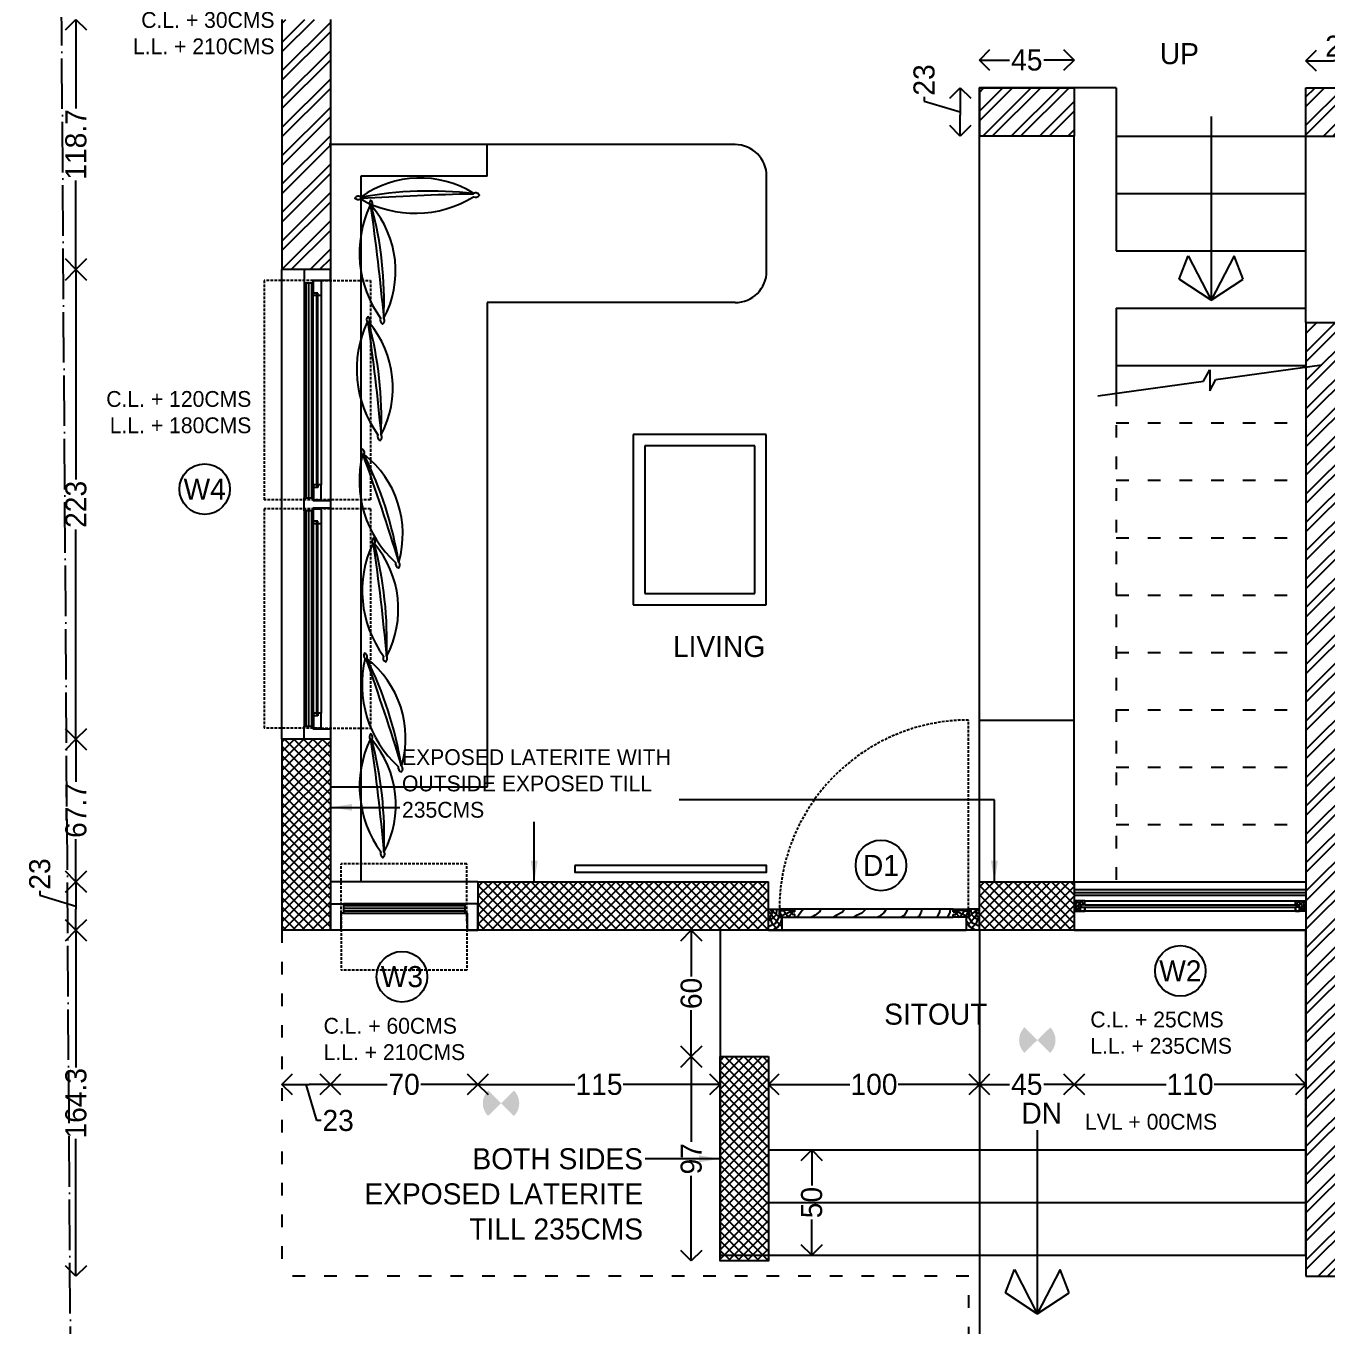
# Model space of a CAD drawing. Header units: metres. Extents: x -16 to 65907, y -5261 to 15511.
# Drawn here: x 19461 to 20078, y 4547 to 5163 of the extents above; entities that cross this region are included whole.
import ezdxf

# ---------------------------------------------------------------- set-up
doc = ezdxf.new("R2010")
doc.units = ezdxf.units.M
doc.header["$PDMODE"] = 67
doc.header["$PDSIZE"] = -5
for name, pattern in [('ACAD_ISO03W100', [30, 12, -18]), ('ACAD_ISO04W100', [30, 24, -3, 0, -3]), ('DASHED', [19.05, 12.7, -6.35])]:
    doc.linetypes.add(name, pattern=pattern)
doc.layers.get('0').update_dxf_attribs({"color": 6})
for name, color, linetype in [('BC-BOUNDARY', 3, 'ACAD_ISO04W100'), ('BC-CILL', 23, 'Continuous'), ('BC-ELEC_FIT', 10, 'Continuous'), ('BC-FURNITURE', 5, 'Continuous'), ('BC-GREYCOLOR', 8, 'Continuous'), ('BC-HATCH', 8, 'Continuous'), ('BC-JOINERY', 93, 'Continuous'), ('BC-TEXT', 7, 'Continuous'), ('BC-WALLS', 1, 'Continuous'), ('BC-WHITECOLOR', 7, 'Continuous')]:
    doc.layers.add(name, color=color, linetype=linetype)
doc.layers.get('BC-ELEC_FIT').off()
doc.styles.add('BC-1IN50-1', font='FreeSans.ttf', dxfattribs={"height": 10})
doc.dimstyles.new('BC-1IN50-1', dxfattribs={"dimtxt": 10, "dimasz": 10, "dimexe": 0.18, "dimexo": 0.0625, "dimgap": 1, "dimtad": 0, "dimdec": 1, "dimzin": 12, "dimdsep": 46, "dimtxsty": 'BC-1IN50-1', "dimblk": 'OPEN90', "dimcen": 0.09, "dimse1": 1, "dimse2": 1, "dimclrd": 8, "dimclre": 256, "dimclrt": 7, "dimadec": 0, "dimazin": 0, "dimtfac": 1, "dimtdec": 0, "dimtofl": 0, "dimtmove": 1, "dimatfit": 3, "dimfxl": 0, "dimtolj": 1, "dimtzin": 0, "dimlwd": -3, "dimarcsym": 0})

# ---------------------------------------------------------------- blocks, each defined once
blk = doc.blocks.new('_OPEN90')
at = {"color": 0, "linetype": 'ByBlock'}
for p, q in [((0, 0), (-1, 0)), ((-0.5, 0.5), (0, 0)), ((0, 0), (-0.5, -0.5))]:
    blk.add_line(p, q, dxfattribs=at)
blk = doc.blocks.new('*D1218')
at = {"layer": 'BC-TEXT', "color": 8, "linetype": 'Continuous', "lineweight": -3}
for p, q in [((19484.65, 5156.51), (19484.65, 5124.16)), ((19484.65, 5057.77), (19484.65, 5090.11))]:
    blk.add_line(p, q, dxfattribs=at)
at = {"layer": 'Defpoints', "color": 0}
for p in [(19582.38, 5166.51), (19484.65, 5047.77), (19582.38, 5047.77)]:
    blk.add_point(p, dxfattribs=at)
at = {"layer": 'BC-TEXT', "color": 8, "lineweight": -3, "xscale": 10, "yscale": 10, "zscale": 10}
for p, rotation in [((19484.65, 5166.51), 90), ((19484.65, 5047.77), 270)]:
    blk.add_blockref('_OPEN90', p, dxfattribs=dict(at, rotation=rotation))
at = {"layer": 'BC-TEXT', "color": 7, "insert": (19484.65, 5107.14), "char_height": 10, "attachment_point": 5, "rotation": 90, "style": 'BC-1IN50-1'}
blk.add_mtext('\\A1;118.7', dxfattribs=at)
blk = doc.blocks.new('*D1219')
at = {"layer": 'BC-TEXT', "color": 8, "linetype": 'Continuous', "lineweight": -3}
for p, q in [((19484.65, 5037.77), (19484.65, 4948.13)), ((19484.65, 4834.77), (19484.65, 4924.4))]:
    blk.add_line(p, q, dxfattribs=at)
at = {"layer": 'Defpoints', "color": 0}
for p in [(19582.38, 5047.77), (19484.65, 4824.77), (19582.38, 4824.77)]:
    blk.add_point(p, dxfattribs=at)
at = {"layer": 'BC-TEXT', "color": 8, "lineweight": -3, "xscale": 10, "yscale": 10, "zscale": 10}
for p, rotation in [((19484.65, 5047.77), 90), ((19484.65, 4824.77), 270)]:
    blk.add_blockref('_OPEN90', p, dxfattribs=dict(at, rotation=rotation))
at = {"layer": 'BC-TEXT', "color": 7, "insert": (19484.65, 4936.27), "char_height": 10, "attachment_point": 5, "rotation": 90, "style": 'BC-1IN50-1'}
blk.add_mtext('\\A1;223', dxfattribs=at)
blk = doc.blocks.new('*D1220')
at = {"layer": 'BC-TEXT', "color": 8, "linetype": 'Continuous', "lineweight": -3}
for p, q in [((19484.65, 4814.77), (19484.65, 4804.53)), ((19484.65, 4767.07), (19484.65, 4777.3))]:
    blk.add_line(p, q, dxfattribs=at)
at = {"layer": 'Defpoints', "color": 0}
for p in [(19582.38, 4824.77), (19484.65, 4757.07), (19605.38, 4757.07)]:
    blk.add_point(p, dxfattribs=at)
at = {"layer": 'BC-TEXT', "color": 8, "lineweight": -3, "xscale": 10, "yscale": 10, "zscale": 10}
for p, rotation in [((19484.65, 4824.77), 90), ((19484.65, 4757.07), 270)]:
    blk.add_blockref('_OPEN90', p, dxfattribs=dict(at, rotation=rotation))
at = {"layer": 'BC-TEXT', "color": 7, "insert": (19484.65, 4790.92), "char_height": 10, "attachment_point": 5, "rotation": 90, "style": 'BC-1IN50-1'}
blk.add_mtext('\\A1;67.7', dxfattribs=at)
blk = doc.blocks.new('*D1221')
at = {"layer": 'BC-TEXT', "color": 8, "linetype": 'Continuous', "lineweight": -3}
for p, q in [((19467.5, 4752.71), (19467.5, 4750.71)), ((19467.5, 4750.71), (19484.65, 4745.57)), ((19484.65, 4747.07), (19484.65, 4744.07))]:
    blk.add_line(p, q, dxfattribs=at)
at = {"layer": 'Defpoints', "color": 0}
for p in [(19605.38, 4757.07), (19484.65, 4734.07), (19582.38, 4734.07)]:
    blk.add_point(p, dxfattribs=at)
at = {"layer": 'BC-TEXT', "color": 8, "lineweight": -3, "xscale": 10, "yscale": 10, "zscale": 10}
for p, rotation in [((19484.65, 4757.07), 90), ((19484.65, 4734.07), 270)]:
    blk.add_blockref('_OPEN90', p, dxfattribs=dict(at, rotation=rotation))
at = {"layer": 'BC-TEXT', "color": 7, "insert": (19467.5, 4760.76), "char_height": 10, "attachment_point": 5, "rotation": 90, "style": 'BC-1IN50-1'}
blk.add_mtext('\\A1;23', dxfattribs=at)
blk = doc.blocks.new('*D1222')
at = {"layer": 'BC-TEXT', "color": 8, "linetype": 'Continuous', "lineweight": -3}
for p, q in [((19484.65, 4724.07), (19484.65, 4668.84)), ((19484.65, 4579.77), (19484.65, 4634.99))]:
    blk.add_line(p, q, dxfattribs=at)
at = {"layer": 'Defpoints', "color": 0}
for p in [(19582.38, 4734.07), (19484.65, 4569.77), (19582.38, 4569.77)]:
    blk.add_point(p, dxfattribs=at)
at = {"layer": 'BC-TEXT', "color": 8, "lineweight": -3, "xscale": 10, "yscale": 10, "zscale": 10}
for p, rotation in [((19484.65, 4734.07), 90), ((19484.65, 4569.77), 270)]:
    blk.add_blockref('_OPEN90', p, dxfattribs=dict(at, rotation=rotation))
at = {"layer": 'BC-TEXT', "color": 7, "insert": (19484.65, 4651.92), "char_height": 10, "attachment_point": 5, "rotation": 90, "style": 'BC-1IN50-1'}
blk.add_mtext('\\A1;164.3', dxfattribs=at)
blk = doc.blocks.new('*D1223')
at = {"layer": 'BC-TEXT', "color": 8, "linetype": 'Continuous', "lineweight": -3}
for p, q in [((19833.81, 4619.77), (19833.81, 4612.82)), ((19833.81, 4589.77), (19833.81, 4596.71))]:
    blk.add_line(p, q, dxfattribs=at)
at = {"layer": 'Defpoints', "color": 0}
for p in [(19791.66, 4629.77), (19833.81, 4629.77), (19791.66, 4579.77)]:
    blk.add_point(p, dxfattribs=at)
at = {"layer": 'BC-TEXT', "color": 8, "lineweight": -3, "xscale": 10, "yscale": 10, "zscale": 10}
for p, rotation in [((19833.81, 4629.77), 90), ((19833.81, 4579.77), 270)]:
    blk.add_blockref('_OPEN90', p, dxfattribs=dict(at, rotation=rotation))
at = {"layer": 'BC-TEXT', "color": 7, "insert": (19833.81, 4604.77), "char_height": 10, "attachment_point": 5, "rotation": 90, "style": 'BC-1IN50-1'}
blk.add_mtext('\\A1;50', dxfattribs=at)
blk = doc.blocks.new('*D1225')
at = {"layer": 'BC-TEXT', "color": 8, "linetype": 'Continuous', "lineweight": -3}
for p, q in [((19776.67, 4724.07), (19776.67, 4712.06)), ((19776.67, 4684.07), (19776.67, 4696.07))]:
    blk.add_line(p, q, dxfattribs=at)
at = {"layer": 'Defpoints', "color": 0}
for p in [(19776.67, 4734.07), (19790.38, 4734.07), (19790.38, 4674.07)]:
    blk.add_point(p, dxfattribs=at)
at = {"layer": 'BC-TEXT', "color": 8, "lineweight": -3, "xscale": 10, "yscale": 10, "zscale": 10}
for p, rotation in [((19776.67, 4734.07), 90), ((19776.67, 4674.07), 270)]:
    blk.add_blockref('_OPEN90', p, dxfattribs=dict(at, rotation=rotation))
at = {"layer": 'BC-TEXT', "color": 7, "insert": (19776.67, 4704.07), "char_height": 10, "attachment_point": 5, "rotation": 90, "style": 'BC-1IN50-1'}
blk.add_mtext('\\A1;60', dxfattribs=at)
blk = doc.blocks.new('*D1226')
at = {"layer": 'BC-TEXT', "color": 8, "linetype": 'Continuous', "lineweight": -3}
for p, q in [((19776.67, 4664.07), (19776.67, 4633.68)), ((19776.67, 4587.07), (19776.67, 4617.45))]:
    blk.add_line(p, q, dxfattribs=at)
at = {"layer": 'Defpoints', "color": 0}
for p in [(19776.67, 4674.07), (19790.38, 4674.07), (19790.38, 4577.07)]:
    blk.add_point(p, dxfattribs=at)
at = {"layer": 'BC-TEXT', "color": 8, "lineweight": -3, "xscale": 10, "yscale": 10, "zscale": 10}
for p, rotation in [((19776.67, 4674.07), 90), ((19776.67, 4577.07), 270)]:
    blk.add_blockref('_OPEN90', p, dxfattribs=dict(at, rotation=rotation))
at = {"layer": 'BC-TEXT', "color": 7, "insert": (19776.67, 4625.57), "char_height": 10, "attachment_point": 5, "rotation": 90, "style": 'BC-1IN50-1'}
blk.add_mtext('\\A1;97', dxfattribs=at)
blk = doc.blocks.new('*D1227')
at = {"layer": 'BC-TEXT', "color": 8, "linetype": 'Continuous', "lineweight": -3}
for p, q in [((19968.38, 4660.85), (20001.97, 4660.85)), ((20058.38, 4660.85), (20024.78, 4660.85))]:
    blk.add_line(p, q, dxfattribs=at)
at = {"layer": 'Defpoints', "color": 0}
for p in [(19958.38, 4734.07), (20068.38, 4734.07), (19958.38, 4660.85)]:
    blk.add_point(p, dxfattribs=at)
at = {"layer": 'BC-TEXT', "color": 8, "lineweight": -3, "xscale": 10, "yscale": 10, "zscale": 10, "rotation": 180}
blk.add_blockref('_OPEN90', (19958.38, 4660.85), dxfattribs=at)
at = {"layer": 'BC-TEXT', "color": 8, "lineweight": -3, "xscale": 10, "yscale": 10, "zscale": 10}
blk.add_blockref('_OPEN90', (20068.38, 4660.85), dxfattribs=at)
at = {"layer": 'BC-TEXT', "color": 7, "insert": (20013.38, 4660.85), "char_height": 10, "attachment_point": 5, "style": 'BC-1IN50-1'}
blk.add_mtext('\\A1;110', dxfattribs=at)
blk = doc.blocks.new('*D1228')
at = {"layer": 'BC-TEXT', "color": 8, "linetype": 'Continuous', "lineweight": -3}
for p, q in [((19923.38, 4660.85), (19927.74, 4660.85)), ((19948.38, 4660.85), (19944.02, 4660.85))]:
    blk.add_line(p, q, dxfattribs=at)
at = {"layer": 'Defpoints', "color": 0}
for p in [(19913.38, 4734.07), (19958.38, 4734.07), (19913.38, 4660.85)]:
    blk.add_point(p, dxfattribs=at)
at = {"layer": 'BC-TEXT', "color": 8, "lineweight": -3, "xscale": 10, "yscale": 10, "zscale": 10, "rotation": 180}
blk.add_blockref('_OPEN90', (19913.38, 4660.85), dxfattribs=at)
at = {"layer": 'BC-TEXT', "color": 8, "lineweight": -3, "xscale": 10, "yscale": 10, "zscale": 10}
blk.add_blockref('_OPEN90', (19958.38, 4660.85), dxfattribs=at)
at = {"layer": 'BC-TEXT', "color": 7, "insert": (19935.88, 4660.85), "char_height": 10, "attachment_point": 5, "style": 'BC-1IN50-1'}
blk.add_mtext('\\A1;45', dxfattribs=at)
blk = doc.blocks.new('*D1229')
at = {"layer": 'BC-TEXT', "color": 8, "linetype": 'Continuous', "lineweight": -3}
for p, q in [((19823.38, 4660.85), (19851.97, 4660.85)), ((19903.38, 4660.85), (19874.78, 4660.85))]:
    blk.add_line(p, q, dxfattribs=at)
at = {"layer": 'Defpoints', "color": 0}
for p in [(19813.38, 4734.07), (19913.38, 4734.07), (19813.38, 4660.85)]:
    blk.add_point(p, dxfattribs=at)
at = {"layer": 'BC-TEXT', "color": 8, "lineweight": -3, "xscale": 10, "yscale": 10, "zscale": 10, "rotation": 180}
blk.add_blockref('_OPEN90', (19813.38, 4660.85), dxfattribs=at)
at = {"layer": 'BC-TEXT', "color": 8, "lineweight": -3, "xscale": 10, "yscale": 10, "zscale": 10}
blk.add_blockref('_OPEN90', (19913.38, 4660.85), dxfattribs=at)
at = {"layer": 'BC-TEXT', "color": 7, "insert": (19863.38, 4660.85), "char_height": 10, "attachment_point": 5, "style": 'BC-1IN50-1'}
blk.add_mtext('\\A1;100', dxfattribs=at)
blk = doc.blocks.new('*D1230')
at = {"layer": 'BC-TEXT', "color": 8, "linetype": 'Continuous', "lineweight": -3}
for p, q in [((19592.38, 4660.85), (19595.38, 4660.85)), ((19599.02, 4643.7), (19593.88, 4660.85)), ((19601.02, 4643.7), (19599.02, 4643.7))]:
    blk.add_line(p, q, dxfattribs=at)
at = {"layer": 'Defpoints', "color": 0}
for p in [(19582.38, 4734.07), (19605.38, 4734.07), (19605.38, 4660.85)]:
    blk.add_point(p, dxfattribs=at)
at = {"layer": 'BC-TEXT', "color": 8, "lineweight": -3, "xscale": 10, "yscale": 10, "zscale": 10, "rotation": 180}
blk.add_blockref('_OPEN90', (19582.38, 4660.85), dxfattribs=at)
at = {"layer": 'BC-TEXT', "color": 8, "lineweight": -3, "xscale": 10, "yscale": 10, "zscale": 10}
blk.add_blockref('_OPEN90', (19605.38, 4660.85), dxfattribs=at)
at = {"layer": 'BC-TEXT', "color": 7, "insert": (19609.07, 4643.7), "char_height": 10, "attachment_point": 5, "style": 'BC-1IN50-1'}
blk.add_mtext('\\A1;23', dxfattribs=at)
blk = doc.blocks.new('*D1231')
at = {"layer": 'BC-TEXT', "color": 8, "linetype": 'Continuous', "lineweight": -3}
for p, q in [((19615.38, 4660.85), (19632.4, 4660.85)), ((19665.38, 4660.85), (19648.35, 4660.85))]:
    blk.add_line(p, q, dxfattribs=at)
at = {"layer": 'Defpoints', "color": 0}
for p in [(19605.38, 4734.07), (19675.38, 4734.07), (19675.38, 4660.85)]:
    blk.add_point(p, dxfattribs=at)
at = {"layer": 'BC-TEXT', "color": 8, "lineweight": -3, "xscale": 10, "yscale": 10, "zscale": 10, "rotation": 180}
blk.add_blockref('_OPEN90', (19605.38, 4660.85), dxfattribs=at)
at = {"layer": 'BC-TEXT', "color": 8, "lineweight": -3, "xscale": 10, "yscale": 10, "zscale": 10}
blk.add_blockref('_OPEN90', (19675.38, 4660.85), dxfattribs=at)
at = {"layer": 'BC-TEXT', "color": 7, "insert": (19640.38, 4660.85), "char_height": 10, "attachment_point": 5, "style": 'BC-1IN50-1'}
blk.add_mtext('\\A1;70', dxfattribs=at)
blk = doc.blocks.new('*D1232')
at = {"layer": 'BC-TEXT', "color": 8, "linetype": 'Continuous', "lineweight": -3}
for p, q in [((19685.38, 4660.85), (19721.43, 4660.85)), ((19780.38, 4660.85), (19744.32, 4660.85))]:
    blk.add_line(p, q, dxfattribs=at)
at = {"layer": 'Defpoints', "color": 0}
for p in [(19675.38, 4734.07), (19790.38, 4674.07), (19790.38, 4660.85)]:
    blk.add_point(p, dxfattribs=at)
at = {"layer": 'BC-TEXT', "color": 8, "lineweight": -3, "xscale": 10, "yscale": 10, "zscale": 10, "rotation": 180}
blk.add_blockref('_OPEN90', (19675.38, 4660.85), dxfattribs=at)
at = {"layer": 'BC-TEXT', "color": 8, "lineweight": -3, "xscale": 10, "yscale": 10, "zscale": 10}
blk.add_blockref('_OPEN90', (19790.38, 4660.85), dxfattribs=at)
at = {"layer": 'BC-TEXT', "color": 7, "insert": (19732.88, 4660.85), "char_height": 10, "attachment_point": 5, "style": 'BC-1IN50-1'}
blk.add_mtext('\\A1;115', dxfattribs=at)
blk = doc.blocks.new('*D1233')
at = {"layer": 'BC-TEXT', "color": 8, "linetype": 'Continuous', "lineweight": -3}
for p, q in [((20078.38, 4501.81), (20081.38, 4501.81)), ((20085.02, 4484.65), (20079.88, 4501.81)), ((20087.02, 4484.65), (20085.02, 4484.65))]:
    blk.add_line(p, q, dxfattribs=at)
at = {"layer": 'Defpoints', "color": 0}
for p in [(20091.38, 4592.77), (20068.38, 4569.77), (20091.38, 4501.81)]:
    blk.add_point(p, dxfattribs=at)
at = {"layer": 'BC-TEXT', "color": 8, "lineweight": -3, "xscale": 10, "yscale": 10, "zscale": 10, "rotation": 180}
blk.add_blockref('_OPEN90', (20068.38, 4501.81), dxfattribs=at)
at = {"layer": 'BC-TEXT', "color": 8, "lineweight": -3, "xscale": 10, "yscale": 10, "zscale": 10}
blk.add_blockref('_OPEN90', (20091.38, 4501.81), dxfattribs=at)
at = {"layer": 'BC-TEXT', "color": 7, "insert": (20095.07, 4484.65), "char_height": 10, "attachment_point": 5, "style": 'BC-1IN50-1'}
blk.add_mtext('\\A1;23', dxfattribs=at)
blk = doc.blocks.new('*D1263')
at = {"layer": 'BC-TEXT', "color": 8, "linetype": 'Continuous', "lineweight": -3}
for p, q in [((19923.38, 5147.19), (19927.74, 5147.19)), ((19948.38, 5147.19), (19944.02, 5147.19))]:
    blk.add_line(p, q, dxfattribs=at)
at = {"layer": 'Defpoints', "color": 0}
for p in [(19958.38, 5147.19), (19913.38, 5134.07), (19958.38, 5134.07)]:
    blk.add_point(p, dxfattribs=at)
at = {"layer": 'BC-TEXT', "color": 8, "lineweight": -3, "xscale": 10, "yscale": 10, "zscale": 10, "rotation": 180}
blk.add_blockref('_OPEN90', (19913.38, 5147.19), dxfattribs=at)
at = {"layer": 'BC-TEXT', "color": 8, "lineweight": -3, "xscale": 10, "yscale": 10, "zscale": 10}
blk.add_blockref('_OPEN90', (19958.38, 5147.19), dxfattribs=at)
at = {"layer": 'BC-TEXT', "color": 7, "insert": (19935.88, 5147.19), "char_height": 10, "attachment_point": 5, "style": 'BC-1IN50-1'}
blk.add_mtext('\\A1;45', dxfattribs=at)
blk = doc.blocks.new('*D1264')
at = {"layer": 'BC-TEXT', "color": 8, "linetype": 'Continuous', "lineweight": -3}
for p, q in [((19887.16, 5129.71), (19887.16, 5127.71)), ((19887.16, 5127.71), (19904.31, 5122.57)), ((19904.31, 5124.07), (19904.31, 5121.07))]:
    blk.add_line(p, q, dxfattribs=at)
at = {"layer": 'Defpoints', "color": 0}
for p in [(19913.38, 5134.07), (19904.31, 5111.07), (19913.38, 5111.07)]:
    blk.add_point(p, dxfattribs=at)
at = {"layer": 'BC-TEXT', "color": 8, "lineweight": -3, "xscale": 10, "yscale": 10, "zscale": 10}
for p, rotation in [((19904.31, 5134.07), 90), ((19904.31, 5111.07), 270)]:
    blk.add_blockref('_OPEN90', p, dxfattribs=dict(at, rotation=rotation))
at = {"layer": 'BC-TEXT', "color": 7, "insert": (19887.16, 5137.76), "char_height": 10, "attachment_point": 5, "rotation": 90, "style": 'BC-1IN50-1'}
blk.add_mtext('\\A1;23', dxfattribs=at)
blk = doc.blocks.new('*D1483')
at = {"layer": 'BC-TEXT', "color": 8, "linetype": 'Continuous', "lineweight": -3}
blk.add_line((20078.38, 5146.88), (20081.38, 5146.88), dxfattribs=at)
at = {"layer": 'Defpoints', "color": 0}
for p in [(20091.38, 5146.88), (20068.38, 5134.07), (20091.38, 5134.07)]:
    blk.add_point(p, dxfattribs=at)
at = {"layer": 'BC-TEXT', "color": 8, "lineweight": -3, "xscale": 10, "yscale": 10, "zscale": 10, "rotation": 180}
blk.add_blockref('_OPEN90', (20068.38, 5146.88), dxfattribs=at)
at = {"layer": 'BC-TEXT', "color": 8, "lineweight": -3, "xscale": 10, "yscale": 10, "zscale": 10}
blk.add_blockref('_OPEN90', (20091.38, 5146.88), dxfattribs=at)
at = {"layer": 'BC-TEXT', "color": 7, "insert": (20084.93, 5153.72), "char_height": 10, "attachment_point": 5, "style": 'BC-1IN50-1'}
blk.add_mtext('\\A1;23', dxfattribs=at)
blk = doc.blocks.new('ele_ceiling_box')
at = {"layer": 'BC-WALLS'}
h = blk.add_hatch(color=256, dxfattribs=at)
edge = h.paths.add_edge_path()
edge.add_ellipse((0, 0), major_axis=(-6.11, 6.11), ratio=1, start_angle=179.75371, end_angle=269.22334)
edge.add_line((6.19, 6.03), (0, 0))
edge.add_line((0, 0), (6.08, -6.13))
edge = h.paths.add_edge_path()
edge.add_line((0, 0), (-6.08, 6.13))
edge.add_ellipse((0, 0), major_axis=(-6.11, 6.11), ratio=1, start_angle=359.75371, end_angle=449.22334)
edge.add_line((-6.19, -6.03), (0, 0))
blk = doc.blocks.new('F-PILLOW 02')
at = {"layer": 'BC-WHITECOLOR', "color": 0, "linetype": 'ByBlock'}
blk.add_lwpolyline([(225.7, -10.4, 0.012211), (-221.4, -1.8, -0.07656), (224.9, -6.4, -0.482771), (248.4, -8.4, -0.305585), (226.7, -12.5, -0.273211), (-220, -13.9, -0.364249), (-244.1, -8.4, -0.418737), (-222, -0.9, -0.306179), (224.9, -5.7)], format="xyb", dxfattribs=at)
blk = doc.blocks.new('A$C3F5645BB')
at = {"layer": 'BC-FURNITURE'}
for p, q in [((0, 35), (0, 0)), ((45, 35), (0, 35)), ((45, 0), (45, 35)), ((42, 32), (3, 32)), ((3, 32), (3, 3)), ((42, 3), (42, 32)), ((0, 0), (45, 0)), ((3, 3), (42, 3))]:
    blk.add_line(p, q, dxfattribs=at)

msp = doc.modelspace()

# ---------------------------------------------------------------- hatches: boundary and pattern name
at = {"layer": 'BC-HATCH', "linetype": 'Continuous'}
h = msp.add_hatch(dxfattribs=at)
h.set_pattern_fill('ANSI32', color=256, style=0)
h.paths.add_polyline_path([(19605.377, 5047.766), (19605.377, 5166.506), (19582.377, 5166.506), (19582.377, 5047.766)])
h = msp.add_hatch(dxfattribs=at)
h.set_pattern_fill('ANSI32', color=256, style=0)
h.paths.add_polyline_path([(19958.377, 5111.066), (19958.377, 5134.066), (19913.377, 5134.066), (19913.377, 5111.066)])
h = msp.add_hatch(dxfattribs=at)
h.set_pattern_fill('ANSI32', color=256, style=0)
h.paths.add_polyline_path([(20091.377, 5111.066), (20091.377, 5134.066), (20068.377, 5134.066), (20068.377, 5111.066)])
h = msp.add_hatch(dxfattribs=at)
h.set_pattern_fill('ANSI32', color=256, style=0)
h.paths.add_polyline_path([(20091.377, 4592.766), (20091.377, 5022.566), (20068.377, 5022.566), (20068.377, 4569.766), (20317.377, 4569.766), (20317.377, 4572.826), (20317.377, 4577.113), (20317.377, 4578.635), (20317.377, 4579.766), (20317.377, 4592.766)])
h.paths.add_polyline_path([(20444.377, 4696.775), (20444.377, 4931.066), (20211.377, 4931.066), (20211.377, 4908.066), (20421.377, 4908.066), (20421.377, 4696.766), (20434.377, 4696.766), (20434.377, 4696.775), (20435.508, 4696.775), (20437.03, 4696.775), (20441.317, 4696.775)])
h = msp.add_hatch(dxfattribs=at)
h.set_pattern_fill('ANSI37', color=256, style=0)
h.paths.add_polyline_path([(19605.377, 4757.066), (19605.377, 4824.766), (19592.877, 4824.766), (19582.377, 4824.766), (19582.377, 4734.066), (19605.377, 4734.066)])
h = msp.add_hatch(dxfattribs=at)
h.set_pattern_fill('ANSI37', color=256, style=0)
h.paths.add_polyline_path([(19813.377, 4734.066), (19813.377, 4757.066), (19675.377, 4757.066), (19675.377, 4746.566), (19675.377, 4734.066)])
h = msp.add_hatch(dxfattribs=at)
h.set_pattern_fill('ANSI37', color=256, style=0)
h.paths.add_polyline_path([(19958.377, 4743.066), (19958.377, 4748.066), (19958.377, 4757.066), (19913.377, 4757.066), (19913.377, 4734.066), (19958.377, 4734.066)])
h = msp.add_hatch(dxfattribs=at)
h.set_pattern_fill('ANSI37', color=256, style=0)
h.paths.add_polyline_path([(19813.377, 4581.266), (19813.377, 4674.066), (19801.877, 4674.066), (19801.877, 4581.266)])
h.paths.add_polyline_path([(19801.877, 4581.266), (19801.877, 4674.066), (19790.377, 4674.066), (19790.377, 4581.266)])
h.paths.add_polyline_path([(19801.877, 4577.066), (19801.877, 4581.266), (19790.377, 4581.266), (19790.377, 4577.066)])
h.paths.add_polyline_path([(19813.377, 4577.066), (19813.377, 4581.266), (19801.877, 4581.266), (19801.877, 4577.066)])

# ---------------------------------------------------------------- linework, layer by layer
at = {"layer": 'BC-BOUNDARY'}
msp.add_line((19484.353, 4190.907), (19476.626, 5356.396), dxfattribs=at)
at = {"layer": 'BC-CILL'}
for p, q in [((19582.377, 4824.766), (19582.377, 5047.766)), ((19605.377, 5047.766), (19605.377, 4824.766)), ((19679.616, 4802.066), (19605.377, 4802.066)), ((19675.377, 4757.066), (19605.377, 4757.066)), ((19958.377, 4757.066), (20068.377, 4757.066)), ((19675.377, 4734.066), (19605.377, 4734.066)), ((19958.377, 4734.066), (20068.377, 4734.066))]:
    msp.add_line(p, q, dxfattribs=at)
at = {"layer": 'BC-FURNITURE'}
for p, q in [((19797.434, 5107.066), (19604.816, 5107.066)), ((19679.816, 5092.066), (19679.816, 5107.066)), ((19619.816, 5092.066), (19619.816, 4757.066)), ((19679.816, 5092.066), (19619.816, 5092.066)), ((19812.434, 5047.066), (19812.434, 5092.066)), ((19797.434, 5032.066), (19679.816, 5032.066)), ((19679.816, 5032.066), (19679.816, 4802.266))]:
    msp.add_line(p, q, dxfattribs=at)
msp.add_lwpolyline([(19721.363, 4764.729), (19721.363, 4761.613), (19812.281, 4761.613), (19812.281, 4764.729)], close=True, dxfattribs=at)
for centre, start, end in [((19797.434, 5092.066), 0, 90), ((19797.434, 5047.066), 270, 0)]:
    msp.add_arc(centre, 15, start, end, dxfattribs=at)
at = {"layer": 'BC-GREYCOLOR', "linetype": 'DASHED', "ltscale": 0.1}
for p, q in [((19573.888, 5042.566), (19573.888, 4938.341)), ((19601.027, 5042.566), (19573.888, 5042.566)), ((19597.227, 5042.566), (19624.367, 5042.566)), ((19624.367, 5042.566), (19624.367, 4938.341)), ((19624.367, 4938.341), (19573.888, 4938.341)), ((19624.367, 4934.191), (19573.888, 4934.191)), ((19573.888, 4934.191), (19573.888, 4829.966)), ((19624.367, 4934.191), (19624.367, 4829.966)), ((19908.277, 4744.066), (19908.277, 4833.866)), ((19601.027, 4829.966), (19573.888, 4829.966)), ((19597.227, 4829.966), (19624.367, 4829.966)), ((19670.177, 4765.555), (19610.577, 4765.555)), ((19610.577, 4738.416), (19610.577, 4765.555)), ((19670.177, 4738.416), (19670.177, 4765.555)), ((19610.577, 4742.216), (19610.577, 4715.076)), ((19670.177, 4742.216), (19670.177, 4715.076)), ((19670.177, 4715.076), (19610.577, 4715.076))]:
    msp.add_line(p, q, dxfattribs=at)
at = {"layer": 'BC-GREYCOLOR', "linetype": 'ACAD_ISO03W100', "ltscale": 0.5}
for p, q in [((19978.377, 4988.947), (19978.377, 4757.066)), ((19978.377, 4974.912), (20068.377, 4974.912)), ((19978.377, 4947.681), (20068.377, 4947.681)), ((19978.377, 4920.45), (20068.377, 4920.45)), ((19978.377, 4893.219), (20068.377, 4893.219)), ((19978.377, 4865.989), (20068.377, 4865.989)), ((19978.377, 4838.758), (20068.377, 4838.758)), ((19978.377, 4811.527), (20068.377, 4811.527)), ((19978.377, 4784.296), (20068.377, 4784.296)), ((19582.377, 4734.066), (19582.377, 4569.766)), ((19908.377, 4569.766), (19582.377, 4569.766)), ((19908.377, 4494.766), (19908.377, 4569.766))]:
    msp.add_line(p, q, dxfattribs=at)
at = {"layer": 'BC-GREYCOLOR', "ltscale": 0.1}
for p, q in [((19963.377, 4748.066), (20063.377, 4748.066)), ((20063.377, 4743.066), (19963.377, 4743.066))]:
    msp.add_line(p, q, dxfattribs=at)
at = {"layer": 'BC-GREYCOLOR', "linetype": 'DASHED', "ltscale": 0.1}
msp.add_arc((19908.277, 4744.066), 89.8, 90, 182.393337, dxfattribs=at)
at = {"layer": 'BC-HATCH'}
msp.add_line((19819.627, 4734.066), (19907.127, 4734.066), dxfattribs=at)
for points in [[(19958.377, 4744.368), (19958.643, 4744.528), (19960.097, 4745.684), (19961.085, 4746.877), (19961.692, 4748.066)], [(19958.377, 4745.29), (19958.829, 4745.721), (19959.575, 4747.231), (19959.744, 4748.066)], [(19958.377, 4747.419), (19960.171, 4747.173), (19961.44, 4746.362), (19961.644, 4746.066)], [(19958.377, 4746.311), (19958.934, 4746.157), (19960.097, 4745.684), (19960.719, 4744.733), (19960.871, 4743.626), (19960.911, 4743.066)], [(19958.377, 4743.713), (19959.165, 4743.857), (19961.085, 4744.789), (19961.377, 4745.006)], [(19958.377, 4744.846), (19958.457, 4744.838), (19959.249, 4744.351), (19959.389, 4743.447), (19959.369, 4743.066)], [(19961.58, 4748.066), (19962.385, 4747.212), (19963.073, 4746.066)], [(19962.803, 4746.066), (19963.377, 4746.492)], [(20063.952, 4746.066), (20063.377, 4746.492)], [(20065.175, 4748.066), (20064.37, 4747.212), (20063.682, 4746.066)], [(20068.377, 4744.368), (20068.112, 4744.528), (20066.658, 4745.684), (20065.67, 4746.877), (20065.063, 4748.066)], [(20068.377, 4747.419), (20066.584, 4747.173), (20065.314, 4746.362), (20065.11, 4746.066)], [(20068.377, 4743.713), (20067.59, 4743.857), (20065.67, 4744.789), (20065.377, 4745.006)], [(20068.377, 4746.311), (20067.821, 4746.157), (20066.658, 4745.684), (20066.036, 4744.733), (20065.883, 4743.626), (20065.844, 4743.066)], [(20068.377, 4745.29), (20067.925, 4745.721), (20067.18, 4747.231), (20067.011, 4748.066)], [(20068.377, 4744.846), (20068.298, 4744.838), (20067.506, 4744.351), (20067.366, 4743.447), (20067.386, 4743.066)], [(19815.216, 4744.066), (19815.291, 4743.463), (19814.932, 4742.137), (19814.545, 4740.893), (19813.377, 4740.316)], [(19813.377, 4738.749), (19813.993, 4738.932), (19815.695, 4740.171), (19817.064, 4741.56), (19817.225, 4743.546), (19817.377, 4744.066)], [(19813.377, 4743.138), (19814.103, 4742.358), (19816.175, 4739.512), (19818.469, 4736.859), (19819.627, 4736.135)], [(19813.377, 4741.135), (19813.855, 4740.479), (19814.96, 4737.412), (19816.258, 4735.892), (19817.032, 4734.732), (19817.277, 4734.066)], [(19813.377, 4735.788), (19814.877, 4736.666), (19816.59, 4737.412), (19817.806, 4739.125), (19818.377, 4740.266)], [(19813.661, 4744.066), (19814.407, 4743.491), (19816.479, 4742.137), (19818.377, 4740.266), (19819.627, 4740.013)], [(19815.168, 4734.066), (19815.568, 4734.317), (19818.11, 4735.809), (19818.579, 4737.163), (19819.298, 4738.265), (19819.627, 4739.118)], [(19824.468, 4744.066), (19823.816, 4743.789), (19821.44, 4743.393), (19819.162, 4743.138), (19818.477, 4742.817)], [(19820.187, 4740.316), (19819.7, 4740.818), (19818.936, 4742.134), (19818.477, 4743.548)], [(19825.579, 4744.066), (19824.594, 4743.449), (19822.614, 4742.303), (19820.322, 4741.228), (19819.482, 4740.316)], [(19823.361, 4740.316), (19822.133, 4740.846), (19821.015, 4742.459), (19820.464, 4743.378), (19820.279, 4744.066)], [(19824.527, 4741.937), (19824.227, 4742.091), (19823.024, 4743.591), (19822.859, 4744.066)], [(19824.527, 4742.125), (19823.562, 4741.271), (19822.959, 4740.316)], [(19824.764, 4744.066), (19825.118, 4743.308), (19825.742, 4742.816)], [(19825.777, 4741.294), (19825.249, 4741.566)], [(19825.777, 4743.273), (19825.291, 4742.816)], [(19829.604, 4744.066), (19829.349, 4743.402), (19827.579, 4741.027), (19826.622, 4740.316)], [(19838.054, 4744.066), (19837.595, 4742.97), (19835.393, 4741.157), (19833.71, 4740.316)], [(19849.445, 4744.066), (19848.387, 4742.581), (19845.365, 4741.07), (19844.17, 4740.316)], [(19859.491, 4744.066), (19857.583, 4742.236), (19855.122, 4741.114), (19853.786, 4740.316)], [(19869.158, 4744.066), (19867.987, 4742.279), (19865.872, 4740.639), (19865.26, 4740.316)], [(19879.239, 4744.066), (19878.996, 4743.315), (19877.658, 4741.07), (19876.226, 4740.316)], [(19886.019, 4744.066), (19885.76, 4742.619), (19884.876, 4740.989), (19883.907, 4740.316)], [(19894.61, 4744.066), (19894.491, 4742.758), (19893.524, 4740.823), (19893.105, 4740.316)], [(19899.472, 4744.066), (19899.32, 4742.716), (19898.307, 4740.316)], [(19900.977, 4743.273), (19901.463, 4742.816)], [(19900.977, 4741.294), (19901.505, 4741.566)], [(19901.991, 4744.066), (19901.637, 4743.308), (19901.013, 4742.816)], [(19901.176, 4744.066), (19902.16, 4743.449), (19904.141, 4742.303), (19906.433, 4741.228), (19907.272, 4740.316)], [(19902.227, 4741.937), (19902.528, 4742.091), (19903.731, 4743.591), (19903.896, 4744.066)], [(19902.227, 4742.125), (19903.193, 4741.271), (19903.795, 4740.316)], [(19902.287, 4744.066), (19902.938, 4743.789), (19905.315, 4743.393), (19907.593, 4743.138), (19908.277, 4742.817)], [(19903.393, 4740.316), (19904.622, 4740.846), (19905.739, 4742.459), (19906.291, 4743.378), (19906.476, 4744.066)], [(19906.567, 4740.316), (19907.055, 4740.818), (19907.819, 4742.134), (19908.277, 4743.548)], [(19913.094, 4744.066), (19912.347, 4743.491), (19910.275, 4742.137), (19908.377, 4740.266), (19907.127, 4740.013)], [(19913.377, 4743.138), (19912.651, 4742.358), (19910.579, 4739.512), (19908.286, 4736.859), (19907.127, 4736.135)], [(19911.587, 4734.066), (19911.187, 4734.317), (19908.645, 4735.809), (19908.175, 4737.163), (19907.456, 4738.265), (19907.127, 4739.118)], [(19913.377, 4735.788), (19911.878, 4736.666), (19910.165, 4737.412), (19908.949, 4739.125), (19908.377, 4740.266)], [(19913.377, 4738.749), (19912.762, 4738.932), (19911.059, 4740.171), (19909.69, 4741.56), (19909.529, 4743.546), (19909.378, 4744.066)], [(19913.377, 4741.135), (19912.9, 4740.479), (19911.795, 4737.412), (19910.496, 4735.892), (19909.723, 4734.732), (19909.477, 4734.066)], [(19911.539, 4744.066), (19911.463, 4743.463), (19911.822, 4742.137), (19912.209, 4740.893), (19913.377, 4740.316)], [(19958.377, 4743.189), (19959.389, 4743.447), (19960.712, 4743.54), (19961.377, 4743.621)], [(20068.377, 4743.189), (20067.366, 4743.447), (20066.043, 4743.54), (20065.377, 4743.621)]]:
    msp.add_lwpolyline(points, dxfattribs=at)
at = {"layer": 'BC-JOINERY'}
for p, q in [((19598.902, 5036.616), (19597.327, 5036.616)), ((19599.502, 5036.616), (19598.902, 5036.616)), ((19598.902, 5036.366), (19599.502, 5036.366)), ((19598.902, 4944.291), (19597.327, 4944.291)), ((19598.902, 4945.541), (19598.902, 4944.291)), ((19599.502, 4944.291), (19598.902, 4944.291)), ((19599.502, 4945.541), (19599.502, 4944.291)), ((19598.902, 4928.241), (19597.327, 4928.241)), ((19599.502, 4928.241), (19598.902, 4928.241)), ((19598.902, 4927.991), (19599.502, 4927.991)), ((19598.902, 4837.166), (19598.902, 4835.916)), ((19599.502, 4837.166), (19599.502, 4835.916)), ((19598.902, 4835.916), (19597.327, 4835.916)), ((19599.502, 4835.916), (19598.902, 4835.916)), ((19963.377, 4748.066), (19958.377, 4748.066)), ((19958.377, 4748.066), (19958.377, 4743.066)), ((19963.377, 4746.066), (19961.377, 4746.066)), ((19961.377, 4745.066), (19961.377, 4746.066)), ((19963.377, 4746.066), (19963.377, 4748.066)), ((20063.377, 4748.066), (20068.377, 4748.066)), ((20063.377, 4746.066), (20063.377, 4748.066)), ((20063.377, 4746.066), (20065.377, 4746.066)), ((20065.377, 4745.066), (20065.377, 4746.066)), ((20068.377, 4748.066), (20068.377, 4743.066)), ((19813.377, 4734.066), (19813.377, 4744.066)), ((19813.377, 4744.066), (19818.377, 4744.066)), ((19818.377, 4744.066), (19818.377, 4740.266)), ((19818.377, 4740.266), (19819.627, 4740.266)), ((19819.627, 4740.266), (19819.627, 4734.066)), ((19825.777, 4742.816), (19824.527, 4742.816)), ((19824.527, 4741.566), (19824.527, 4742.816)), ((19825.777, 4741.566), (19824.527, 4741.566)), ((19900.977, 4744.066), (19825.777, 4744.066)), ((19825.777, 4740.316), (19900.977, 4740.316)), ((19900.977, 4742.816), (19902.227, 4742.816)), ((19900.977, 4741.566), (19902.227, 4741.566)), ((19902.227, 4741.566), (19902.227, 4742.816)), ((19907.127, 4740.266), (19907.127, 4734.066)), ((19908.377, 4740.266), (19907.127, 4740.266)), ((19913.377, 4744.066), (19908.377, 4744.066)), ((19908.377, 4744.066), (19908.377, 4740.266)), ((19913.377, 4734.066), (19913.377, 4744.066)), ((19958.377, 4743.066), (19963.377, 4743.066)), ((20068.377, 4743.066), (20063.377, 4743.066)), ((19813.377, 4734.066), (19819.627, 4734.066)), ((19913.377, 4734.066), (19907.127, 4734.066))]:
    msp.add_line(p, q, dxfattribs=at)
for points in [[(19592.877, 5041.516), (19597.227, 5041.516), (19597.227, 5042.766), (19605.377, 5042.766), (19605.377, 5047.766), (19592.877, 5047.766)], [(19605.377, 4934.391), (19597.227, 4934.391), (19597.227, 4933.141), (19592.877, 4933.141), (19592.877, 4939.391), (19597.227, 4939.391), (19597.227, 4938.141), (19605.377, 4938.141), (19605.377, 4934.391)], [(19592.877, 4831.016), (19597.227, 4831.016), (19597.227, 4829.766), (19605.377, 4829.766), (19605.377, 4824.766), (19592.877, 4824.766)], [(19611.627, 4746.566), (19611.627, 4742.216), (19610.377, 4742.216), (19610.377, 4734.066), (19605.377, 4734.066), (19605.377, 4746.566)], [(19669.127, 4746.566), (19669.127, 4742.216), (19670.377, 4742.216), (19670.377, 4734.066), (19675.377, 4734.066), (19675.377, 4746.566)], [(19963.377, 4745.066), (19963.377, 4743.066), (19961.377, 4743.066), (19961.377, 4745.066)], [(20063.377, 4745.066), (20063.377, 4743.066), (20065.377, 4743.066), (20065.377, 4745.066)]]:
    msp.add_lwpolyline(points, close=True, dxfattribs=at)
for points in [[(19598.902, 5035.366), (19597.327, 5035.366), (19597.327, 5042.566), (19601.077, 5042.566), (19601.077, 5035.366), (19599.502, 5035.366)], [(19598.902, 4945.541), (19597.327, 4945.541), (19597.327, 4938.341), (19601.077, 4938.341), (19601.077, 4945.541), (19599.502, 4945.541)], [(19598.902, 4926.991), (19597.327, 4926.991), (19597.327, 4934.191), (19601.077, 4934.191), (19601.077, 4926.991), (19599.502, 4926.991)], [(19598.902, 4837.166), (19597.327, 4837.166), (19597.327, 4829.966), (19601.077, 4829.966), (19601.077, 4837.166), (19599.502, 4837.166)], [(19825.777, 4742.816), (19825.777, 4744.066), (19818.477, 4744.066), (19818.477, 4740.316), (19825.777, 4740.316), (19825.777, 4741.566)], [(19900.977, 4742.816), (19900.977, 4744.066), (19908.277, 4744.066), (19908.277, 4740.316), (19900.977, 4740.316), (19900.977, 4741.566)]]:
    msp.add_lwpolyline(points, dxfattribs=at)
at = {"layer": 'BC-TEXT'}
for p, q in [((19913.377, 4757.066), (19913.377, 5111.066)), ((19958.377, 4757.066), (19958.377, 5111.066)), ((19913.577, 4833.866), (19958.177, 4833.866))]:
    msp.add_line(p, q, dxfattribs=at)
at = {"layer": 'BC-TEXT', "linetype": 'Continuous'}
msp.add_line((19913.377, 4734.066), (19913.377, 4494.766), dxfattribs=at)
at = {"layer": 'BC-TEXT'}
msp.add_lwpolyline([(19790.377, 4734.066), (19790.377, 4579.766), (20068.377, 4579.766), (20068.377, 4734.066)], close=True, dxfattribs=at)
at = {"layer": 'BC-TEXT', "linetype": 'Continuous'}
for centre in [(19545.739, 4943.504), (19866.674, 4764.854), (20008.763, 4714.761), (19639.341, 4711.992)]:
    msp.add_circle(centre, 12, dxfattribs=at)
at = {"layer": 'BC-TEXT'}
for centre, start, end in [((19913.577, 4834.066), 180, 270), ((19958.177, 4834.066), 270, 360), ((19679.616, 4802.266), 270, 360)]:
    msp.add_arc(centre, 0.2, start, end, dxfattribs=at)
at = {"layer": 'BC-WALLS'}
for p, q in [((19582.377, 5166.506), (19582.377, 5047.766)), ((19605.377, 5166.506), (19605.377, 5047.766)), ((19913.377, 5134.066), (19913.377, 5111.066)), ((20068.377, 5134.066), (20091.377, 5134.066)), ((20068.377, 5111.066), (20068.377, 5134.066)), ((20068.377, 5111.066), (20091.377, 5111.066)), ((19605.377, 5047.766), (19582.377, 5047.766)), ((20068.377, 5022.566), (20091.377, 5022.566)), ((20068.377, 5022.566), (20068.377, 4569.766)), ((19605.377, 4824.766), (19582.377, 4824.766)), ((19582.377, 4824.766), (19582.377, 4734.066)), ((19605.377, 4824.766), (19605.377, 4757.066)), ((19605.377, 4757.066), (19605.377, 4757.066)), ((19605.377, 4757.066), (19605.377, 4734.066)), ((19675.377, 4757.066), (19675.377, 4734.066)), ((19675.377, 4757.066), (19813.377, 4757.066)), ((19675.377, 4757.066), (19675.377, 4734.066)), ((19813.377, 4734.066), (19813.377, 4757.066)), ((19913.377, 4734.066), (19913.377, 4757.066)), ((19913.377, 4757.066), (19958.377, 4757.066)), ((19958.377, 4757.066), (19958.377, 4734.066)), ((19958.377, 4757.066), (19958.377, 4734.066)), ((19605.377, 4734.066), (19582.377, 4734.066)), ((19813.377, 4734.066), (19675.377, 4734.066)), ((19958.377, 4734.066), (19913.377, 4734.066)), ((20068.377, 4569.766), (20317.377, 4569.766))]:
    msp.add_line(p, q, dxfattribs=at)
for points in [[(19913.377, 5111.066), (19913.377, 5134.066), (19958.377, 5134.066), (19958.377, 5111.066)], [(19813.377, 4674.066), (19813.377, 4577.066), (19790.377, 4577.066), (19790.377, 4674.066)]]:
    msp.add_lwpolyline(points, close=True, dxfattribs=at)
at = {"layer": 'BC-WHITECOLOR'}
for p, q in [((19978.377, 5134.066), (19913.377, 5134.066)), ((19978.377, 5134.066), (19978.377, 5111.066)), ((20023.377, 5120.404), (20023.377, 5033.276)), ((19978.377, 5111.066), (20068.377, 5111.066)), ((19978.377, 5111.066), (19978.377, 5111.066)), ((19978.377, 5111.066), (19978.377, 5056.604)), ((20068.377, 5022.566), (20068.377, 5111.066)), ((19978.377, 5083.835), (20068.377, 5083.835)), ((19978.377, 5056.604), (20068.377, 5056.604)), ((20008.225, 5043.148), (20012.511, 5054.219)), ((20012.511, 5054.219), (20023.377, 5033.276)), ((20034.244, 5054.219), (20023.377, 5033.276)), ((20038.529, 5043.148), (20034.244, 5054.219)), ((19605.377, 5047.766), (19605.377, 4824.766)), ((19592.877, 5041.516), (19592.877, 4939.391)), ((19593.709, 5041.516), (19593.709, 4939.391)), ((19595.052, 5041.516), (19595.052, 4939.391)), ((19596.396, 5041.516), (19596.396, 4939.391)), ((19597.227, 4939.391), (19597.227, 5041.516)), ((19605.377, 5042.766), (19605.377, 4829.766)), ((20023.377, 5033.276), (20008.225, 5043.148)), ((20023.377, 5033.276), (20038.529, 5043.148)), ((19598.902, 4945.541), (19598.902, 5036.616)), ((19599.502, 4945.541), (19599.502, 5036.616)), ((19601.077, 5035.366), (19601.077, 4945.541)), ((19978.377, 5029.373), (20068.377, 5029.373)), ((19978.377, 5029.373), (19978.377, 4988.947)), ((19978.377, 5002.142), (20068.377, 5002.142)), ((20019.81, 4994.692), (20022.718, 5000.09)), ((20022.718, 5000.09), (20022.718, 4990.101)), ((20025.627, 4995.499), (20075.889, 5002.468)), ((19969.548, 4987.723), (20019.81, 4994.692)), ((20022.718, 4990.101), (20025.627, 4995.499)), ((19598.902, 4944.541), (19599.502, 4944.541)), ((19592.877, 4933.141), (19592.877, 4831.016)), ((19593.709, 4933.141), (19593.709, 4831.016)), ((19595.052, 4933.141), (19595.052, 4831.016)), ((19596.396, 4933.141), (19596.396, 4831.016)), ((19597.227, 4831.016), (19597.227, 4933.141)), ((19597.327, 4840.979), (19597.327, 4926.991)), ((19598.902, 4837.166), (19598.902, 4928.241)), ((19599.502, 4837.166), (19599.502, 4928.241)), ((19601.077, 4926.991), (19601.077, 4837.166)), ((19597.327, 4831.043), (19597.327, 4852.793)), ((19598.902, 4836.166), (19599.502, 4836.166)), ((19958.377, 4753.409), (20068.377, 4753.409)), ((19958.377, 4752.066), (20068.377, 4752.066)), ((19958.377, 4750.722), (20068.377, 4750.722)), ((19669.127, 4746.566), (19611.627, 4746.566)), ((19669.127, 4745.734), (19611.627, 4745.734)), ((19669.127, 4744.391), (19611.627, 4744.391)), ((19961.877, 4745.066), (19961.877, 4746.066)), ((19963.377, 4746.066), (20063.377, 4746.066)), ((19963.377, 4745.066), (20063.377, 4745.066)), ((19963.377, 4743.066), (19963.377, 4745.066)), ((20063.377, 4743.066), (20063.377, 4745.066)), ((20064.877, 4745.066), (20064.877, 4746.066)), ((19669.127, 4743.047), (19611.627, 4743.047)), ((19611.627, 4742.216), (19669.127, 4742.216)), ((19670.377, 4734.066), (19610.377, 4734.066)), ((19790.377, 4734.066), (19790.377, 4674.066)), ((19940.877, 4639.104), (19940.877, 4551.976)), ((19813.377, 4629.766), (20068.377, 4629.766)), ((19813.377, 4604.766), (20068.377, 4604.766)), ((19813.377, 4579.766), (20068.377, 4579.766)), ((19913.377, 4579.766), (19913.377, 4579.766)), ((19925.725, 4561.848), (19930.011, 4572.919)), ((19930.011, 4572.919), (19940.877, 4551.976)), ((19951.744, 4572.919), (19940.877, 4551.976)), ((19956.029, 4561.848), (19951.744, 4572.919)), ((19940.877, 4551.976), (19925.725, 4561.848)), ((19940.877, 4551.976), (19956.029, 4561.848))]:
    msp.add_line(p, q, dxfattribs=at)

# ---------------------------------------------------------------- block references
at = {"layer": 'BC-ELEC_FIT', "linetype": 'Continuous'}
for p in [(19940.877, 4681.916), (19686.377, 4651.916)]:
    msp.add_blockref('ele_ceiling_box', p, dxfattribs=at)
at = {"layer": 'BC-FURNITURE'}
for name, p, xscale, yscale, zscale, rotation in [('F-PILLOW 02', (19646.806, 5083.385), -0.1199999999887866, 0.1200000000069849, 0.12, 1.313697174718232), ('F-PILLOW 02', (19628.315, 5051.122), -0.1199999999976443, 0.1200000000069849, 0.12, 275.5986637496306), ('F-PILLOW 02', (19627.032, 4995.794), -0.1199999999976443, 0.1200000000069849, 0.12, 275.5986637496306), ('A$C3F5645BB', (19812.147, 4888.495), 1.8, 1.8, 1.8, 89.99999999999999), ('F-PILLOW 02', (19630.062, 4934.346), -0.1199999999976443, 0.1200000000069849, 0.12, 287.2549063217348), ('F-PILLOW 02', (19629.616, 4890.7), -0.1199999999976443, 0.1200000000069849, 0.12, 275.5986637496306), ('F-PILLOW 02', (19631.369, 4837.508), -0.1199999999976443, 0.1200000000069849, 0.12, 287.2549063217348), ('F-PILLOW 02', (19628.387, 4797.766), -0.1199999999976443, 0.1200000000069849, 0.12, 275.5986637496306)]:
    msp.add_blockref(name, p, dxfattribs=dict(at, xscale=xscale, yscale=yscale, zscale=zscale, rotation=rotation))

# ---------------------------------------------------------------- texts
at = {"layer": 'BC-TEXT', "style": 'BC-1IN50-1'}
for s, insert, char_height, width, attachment_point in [('\\pi4.70779;{\\fUbuntu|b0|i0|c0|p34;\\C7;C.L. + 30CMS}\\P{\\fUbuntu|b0|i0|c0|p34;\\C7;L.L. + 210CMS}', (19578.889, 5159.947), 7.5, 105.17023, 6), ('{\\fUbuntu|b0|i0|c0|p34;{\\C7;UP}}', (20008.302, 5150.18), 10, 156.4473, 5), ('{\\fUbuntu|b0|i0|c0|p34;\\C7;C.L. + 120CMS}\\P{\\fUbuntu|b0|i0|c0|p34;\\C7;L.L. + 180CMS}', (19567.871, 4980.016), 7.5, 105.17023, 6), ('{\\C7;W4}', (19545.739, 4943.504), 10, 33.3881, 5), ('{\\fUbuntu|b0|i0|c0|p34;{\\C7;LIVING}}', (19789.862, 4868.712), 10, 156.4473, 5), ('{\\C7;D1}', (19866.674, 4764.854), 10, 33.3881, 5), ('{\\C7;W2}', (20008.763, 4714.761), 10, 33.3881, 5), ('{\\C7;W3}', (19639.341, 4711.992), 10, 33.3881, 5), ('{\\fUbuntu|b0|i0|c0|p34;{\\C7;SITOUT}}', (19892.709, 4694.157), 10, 156.4473, 5), ('{\\fUbuntu|b0|i0|c0|p34;\\C7;C.L. + 25CMS}\\P{\\fUbuntu|b0|i0|c0|p34;\\C7;L.L. + 235CMS}', (19966.053, 4685.39), 7.5, 105.17023, 4), ('{\\fUbuntu|b0|i0|c0|p34;\\C7;C.L. + 60CMS}\\P{\\fUbuntu|b0|i0|c0|p34;\\C7;L.L. + 210CMS}', (19602.169, 4682.397), 7.5, 105.17023, 4), ('{\\fUbuntu|b0|i0|c0|p34;{\\C7;DN}}', (19942.963, 4647.209), 10, 156.4473, 5), ('{\\fUbuntu|b0|i0|c0|p34;\\C7;LVL + 00CMS}', (19963.505, 4643.103), 7.5, 105.17023, 4)]:
    msp.add_mtext(s, dxfattribs=dict(at, insert=insert, char_height=char_height, width=width, attachment_point=attachment_point))
at = {"layer": 'BC-TEXT', "color": 7, "linetype": 'Continuous', "style": 'BC-1IN50-1'}
for s, insert, char_height, width, attachment_point in [('{EXPOSED LATERITE WITH OUTSIDE EXPOSED TILL 235CMS}', (19639.372, 4787.403), 7.5, 132.36907, 7), ('{BOTH SIDES EXPOSED LATERITE TILL 235CMS}', (19753.779, 4630.566), 10, 133.49052, 3)]:
    msp.add_mtext(s, dxfattribs=dict(at, insert=insert, char_height=char_height, width=width, attachment_point=attachment_point))

# ---------------------------------------------------------------- dimensions: what is measured, and where the dimension line sits
at = {"layer": 'BC-TEXT', "linetype": 'Continuous'}
for base, p1, p2, picture, middle in [((19484.649, 5047.766), (19582.377, 5166.506), (19582.377, 5047.766), '*D1218', (19484.649, 5107.136)), ((19484.649, 4824.766), (19582.377, 5047.766), (19582.377, 4824.766), '*D1219', (19484.649, 4936.266)), ((19484.649, 4757.066), (19582.377, 4824.766), (19605.377, 4757.066), '*D1220', (19484.649, 4790.916)), ((19484.649, 4734.066), (19605.377, 4757.066), (19582.377, 4734.066), '*D1221', (19467.496, 4753.711)), ((19484.649, 4569.766), (19582.377, 4734.066), (19582.377, 4569.766), '*D1222', (19484.649, 4651.916)), ((19776.673, 4674.066), (19790.377, 4577.066), (19790.377, 4674.066), '*D1226', (19776.673, 4625.566))]:
    dim = msp.add_linear_dim(base=base, p1=p1, p2=p2, angle=90, dimstyle='BC-1IN50-1', dxfattribs=at)
    dim.commit()
    dim.dimension.update_dxf_attribs({"geometry": picture, "text_midpoint": middle})
for base, p1, p2, picture, middle in [((20091.377, 5146.882), (20068.377, 5134.066), (20091.377, 5134.066), '*D1483', (20084.929, 5153.72)), ((19675.377, 4660.851), (19605.377, 4734.066), (19675.377, 4734.066), '*D1231', (19640.377, 4660.851)), ((19790.377, 4660.851), (19675.377, 4734.066), (19790.377, 4674.066), '*D1232', (19732.877, 4660.851))]:
    dim = msp.add_linear_dim(base=base, p1=p1, p2=p2, dimstyle='BC-1IN50-1', dxfattribs=at)
    dim.commit()
    dim.dimension.update_dxf_attribs({"geometry": picture, "text_midpoint": middle})
for base, p1, p2, picture, middle in [((19958.377, 5147.193), (19913.377, 5134.066), (19958.377, 5134.066), '*D1263', (19935.877, 5147.193)), ((19605.377, 4660.851), (19582.377, 4734.066), (19605.377, 4734.066), '*D1230', (19602.023, 4643.697)), ((19813.377, 4660.851), (19913.377, 4734.066), (19813.377, 4734.066), '*D1229', (19863.377, 4660.851)), ((19913.377, 4660.851), (19958.377, 4734.066), (19913.377, 4734.066), '*D1228', (19935.877, 4660.851)), ((19958.377, 4660.851), (20068.377, 4734.066), (19958.377, 4734.066), '*D1227', (20013.377, 4660.851)), ((20091.377, 4501.808), (20068.377, 4569.766), (20091.377, 4592.766), '*D1233', (20088.023, 4484.655))]:
    dim = msp.add_linear_dim(base=base, p1=p1, p2=p2, dimstyle='BC-1IN50-1', override={"dimlfac": 1}, dxfattribs=at)
    dim.commit()
    dim.dimension.update_dxf_attribs({"geometry": picture, "text_midpoint": middle})
for base, p1, p2, picture, middle in [((19904.311, 5111.066), (19913.377, 5134.066), (19913.377, 5111.066), '*D1264', (19887.157, 5130.711)), ((19776.673, 4734.066), (19790.377, 4674.066), (19790.377, 4734.066), '*D1225', (19776.673, 4704.066)), ((19833.807, 4629.766), (19791.664, 4579.766), (19791.664, 4629.766), '*D1223', (19833.807, 4604.766))]:
    dim = msp.add_linear_dim(base=base, p1=p1, p2=p2, angle=90, dimstyle='BC-1IN50-1', override={"dimlfac": 1}, dxfattribs=at)
    dim.commit()
    dim.dimension.update_dxf_attribs({"geometry": picture, "text_midpoint": middle})

# ---------------------------------------------------------------- leaders
at = {"layer": 'BC-TEXT', "linetype": 'Continuous', "annotation_type": 0, "has_hookline": 1}
for points, hookline_direction, text_width in [([(19605.705, 4792.403), (19638.372, 4792.403)], 0, 127.387), ([(19790.377, 4625.566), (19754.779, 4625.566)], 1, 131.879)]:
    msp.add_leader(points, dimstyle='BC-1IN50-1', override={"dimtad": 0}, dxfattribs=dict(at, hookline_direction=hookline_direction, text_width=text_width))
at = {"layer": 'BC-TEXT', "linetype": 'Continuous'}
for points in [[(19920.529, 4757.066), (19920.529, 4795.946), (19770.882, 4795.946)], [(19702.138, 4757.066), (19702.138, 4785.476)]]:
    msp.add_leader(points, dimstyle='BC-1IN50-1', dxfattribs=at)

doc.saveas('drawing.dxf')
